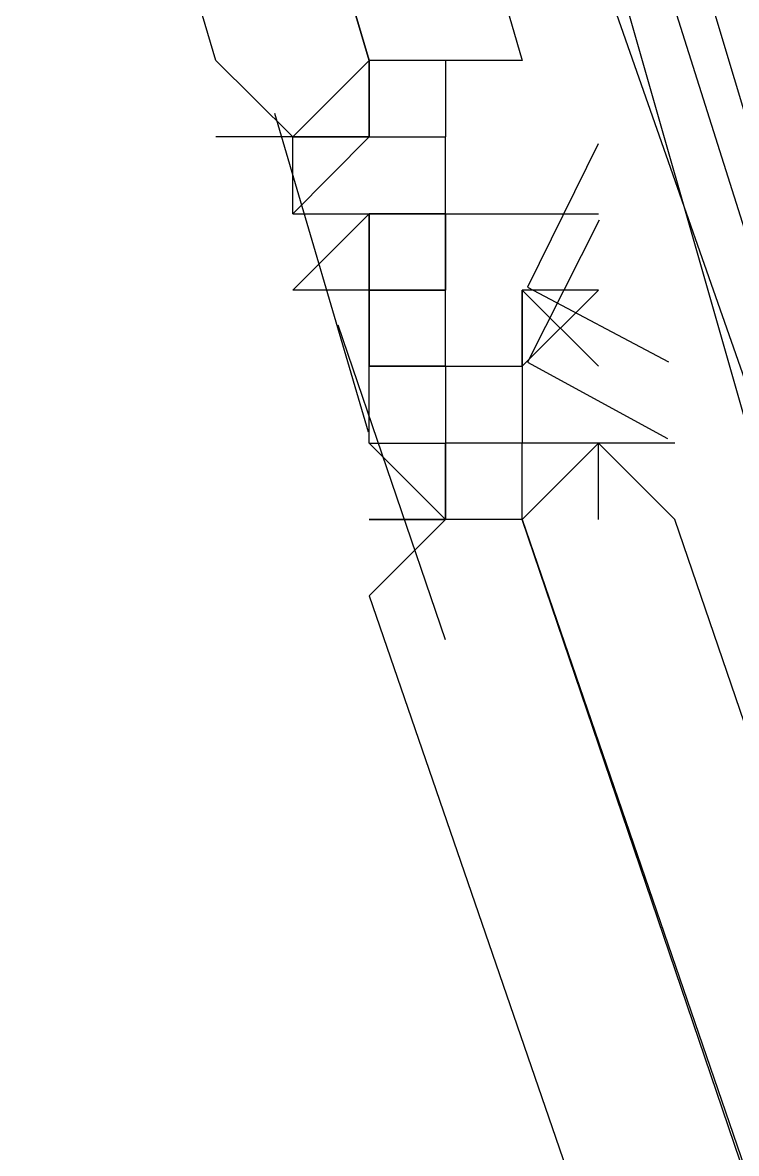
# Model space of a CAD drawing. Header units: feet. Extents: x -84 to 198, y -22 to 181.
# Drawn here: x 16.4196 to 16.544, y 43.0806 to 43.2777 of the extents above; entities that cross this region are included whole.
import ezdxf

# ---------------------------------------------------------------- set-up
doc = ezdxf.new("R2010")
doc.units = ezdxf.units.FT
doc.layers.add('A-LINEA', color=7, linetype='CONTINUOUS')

msp = doc.modelspace()

# ---------------------------------------------------------------- linework, layer by layer
at = {"layer": 'A-LINEA'}
for p, q in [((16.48, 43.2711), (16.48, 43.2711)), ((16.48, 43.2711), (16.48, 43.2578)), ((16.48, 43.2711), (16.48, 43.2711)), ((16.48, 43.2711), (16.48, 43.2711)), ((16.48, 43.2711), (16.48, 43.2711)), ((16.48, 43.2711), (16.48, 43.2711)), ((16.48, 43.2711), (16.48, 43.2711)), ((16.48, 43.2711), (16.48, 43.2711)), ((16.48, 43.2711), (16.48, 43.2711)), ((16.48, 43.2578), (16.48, 43.2711)), ((16.48, 43.2578), (16.48, 43.2711)), ((16.48, 43.2711), (16.48, 43.2711)), ((16.48, 43.2711), (16.48, 43.2711)), ((16.48, 43.2711), (16.48, 43.2578)), ((16.48, 43.2711), (16.48, 43.2711)), ((16.48, 43.2711), (16.48, 43.2711)), ((16.48, 43.2711), (16.48, 43.2711)), ((16.48, 43.2711), (16.48, 43.2711)), ((16.48, 43.2711), (16.48, 43.2711)), ((16.48, 43.2711), (16.48, 43.2711)), ((16.48, 43.2711), (16.48, 43.2711)), ((16.48, 43.2578), (16.48, 43.2711)), ((16.48, 43.2578), (16.48, 43.2711)), ((16.48, 43.2711), (16.48, 43.2711)), ((16.4933, 43.2711), (16.4933, 43.2711)), ((16.4933, 43.2711), (16.4933, 43.2711)), ((16.4933, 43.2711), (16.4933, 43.2711)), ((16.4933, 43.2711), (16.4933, 43.2711)), ((16.4933, 43.2711), (16.4933, 43.2711)), ((16.4933, 43.2711), (16.4933, 43.2578)), ((16.4933, 43.2711), (16.4933, 43.2711)), ((16.4933, 43.2711), (16.4933, 43.2711)), ((16.4933, 43.2711), (16.4933, 43.2711)), ((16.4933, 43.2711), (16.4933, 43.2711)), ((16.4933, 43.2711), (16.4933, 43.2711)), ((16.4933, 43.2711), (16.4933, 43.2711)), ((16.4933, 43.2711), (16.4933, 43.2711)), ((16.4933, 43.2711), (16.4933, 43.2711)), ((16.4933, 43.2711), (16.4933, 43.2711)), ((16.4933, 43.2711), (16.4933, 43.2711)), ((16.4933, 43.2711), (16.4933, 43.2711)), ((16.4933, 43.2711), (16.4933, 43.2711)), ((16.4933, 43.2711), (16.4933, 43.2711)), ((16.4933, 43.2711), (16.4933, 43.2711)), ((16.4933, 43.2711), (16.4933, 43.2578)), ((16.4933, 43.2711), (16.4933, 43.2711)), ((16.4933, 43.2711), (16.4933, 43.2711)), ((16.4933, 43.2711), (16.4933, 43.2711)), ((16.4933, 43.2711), (16.4933, 43.2711)), ((16.4933, 43.2711), (16.4933, 43.2711)), ((16.4933, 43.2711), (16.4933, 43.2711)), ((16.4933, 43.2711), (16.4933, 43.2711)), ((16.4933, 43.2711), (16.4933, 43.2711)), ((16.4933, 43.2711), (16.4933, 43.2711)), ((16.5067, 43.2711), (16.5067, 43.2711)), ((16.5067, 43.2711), (16.5067, 43.2711)), ((16.5067, 43.2711), (16.5067, 43.2711)), ((16.5067, 43.2711), (16.5067, 43.2711)), ((16.5067, 43.2711), (16.5067, 43.2711)), ((16.5067, 43.2711), (16.5067, 43.2711)), ((16.5067, 43.2711), (16.5067, 43.2711)), ((16.5067, 43.2711), (16.5067, 43.2711)), ((16.4799, 43.2063), (16.4636, 43.2619)), ((16.4799, 43.2063), (16.4636, 43.2619)), ((16.48, 43.2578), (16.4667, 43.2578)), ((16.4667, 43.2578), (16.4667, 43.2578)), ((16.4667, 43.2444), (16.4667, 43.2578)), ((16.4667, 43.2578), (16.4667, 43.2578)), ((16.4667, 43.2578), (16.4667, 43.2578)), ((16.4667, 43.2578), (16.4667, 43.2578)), ((16.4667, 43.2578), (16.4667, 43.2578)), ((16.4667, 43.2578), (16.4667, 43.2578)), ((16.4667, 43.2578), (16.4667, 43.2578)), ((16.4667, 43.2578), (16.4667, 43.2578)), ((16.4667, 43.2578), (16.48, 43.2578)), ((16.4667, 43.2578), (16.48, 43.2578)), ((16.4667, 43.2578), (16.48, 43.2578)), ((16.4667, 43.2578), (16.48, 43.2578)), ((16.4667, 43.2578), (16.4667, 43.2578)), ((16.4667, 43.2578), (16.4667, 43.2578)), ((16.4667, 43.2578), (16.4667, 43.2578)), ((16.4667, 43.2578), (16.4667, 43.2578)), ((16.4667, 43.2578), (16.4667, 43.2578)), ((16.4667, 43.2578), (16.4667, 43.2578)), ((16.4667, 43.2578), (16.4667, 43.2578)), ((16.4667, 43.2578), (16.4667, 43.2578)), ((16.4667, 43.2578), (16.4667, 43.2578)), ((16.4667, 43.2578), (16.4667, 43.2578)), ((16.48, 43.2578), (16.4667, 43.2578)), ((16.48, 43.2578), (16.4667, 43.2578)), ((16.4667, 43.2578), (16.4667, 43.2578)), ((16.4667, 43.2444), (16.4667, 43.2578)), ((16.4667, 43.2578), (16.4667, 43.2578)), ((16.4667, 43.2578), (16.4667, 43.2578)), ((16.4667, 43.2578), (16.4667, 43.2578)), ((16.4667, 43.2578), (16.4667, 43.2578)), ((16.4667, 43.2578), (16.4667, 43.2578)), ((16.4667, 43.2578), (16.4667, 43.2578)), ((16.4667, 43.2578), (16.4667, 43.2578)), ((16.4667, 43.2578), (16.48, 43.2578)), ((16.4667, 43.2578), (16.48, 43.2578)), ((16.4667, 43.2578), (16.48, 43.2578)), ((16.4667, 43.2578), (16.48, 43.2578)), ((16.4667, 43.2578), (16.4667, 43.2578)), ((16.4667, 43.2578), (16.4667, 43.2578)), ((16.4667, 43.2578), (16.4667, 43.2578)), ((16.4667, 43.2578), (16.4667, 43.2578)), ((16.4667, 43.2578), (16.4667, 43.2578)), ((16.4667, 43.2578), (16.4667, 43.2578)), ((16.4667, 43.2578), (16.4667, 43.2578)), ((16.4667, 43.2578), (16.4667, 43.2578)), ((16.4667, 43.2578), (16.4667, 43.2578)), ((16.4667, 43.2578), (16.4667, 43.2578)), ((16.48, 43.2578), (16.4667, 43.2578)), ((16.48, 43.2578), (16.48, 43.2578)), ((16.48, 43.2578), (16.48, 43.2578)), ((16.48, 43.2578), (16.48, 43.2578)), ((16.48, 43.2578), (16.48, 43.2578)), ((16.48, 43.2578), (16.48, 43.2578)), ((16.48, 43.2578), (16.48, 43.2578)), ((16.48, 43.2578), (16.48, 43.2578)), ((16.48, 43.2578), (16.48, 43.2578)), ((16.48, 43.2578), (16.48, 43.2578)), ((16.48, 43.2578), (16.48, 43.2578)), ((16.48, 43.2578), (16.48, 43.2578)), ((16.48, 43.2578), (16.48, 43.2578)), ((16.48, 43.2578), (16.48, 43.2578)), ((16.48, 43.2578), (16.48, 43.2578)), ((16.48, 43.2578), (16.48, 43.2578)), ((16.48, 43.2578), (16.48, 43.2578)), ((16.48, 43.2578), (16.48, 43.2578)), ((16.48, 43.2578), (16.48, 43.2578)), ((16.48, 43.2578), (16.48, 43.2578)), ((16.48, 43.2578), (16.48, 43.2578)), ((16.48, 43.2578), (16.48, 43.2578)), ((16.48, 43.2578), (16.48, 43.2578)), ((16.48, 43.2578), (16.48, 43.2578)), ((16.48, 43.2578), (16.48, 43.2578)), ((16.48, 43.2578), (16.48, 43.2578)), ((16.48, 43.2578), (16.4933, 43.2578)), ((16.48, 43.2578), (16.48, 43.2578)), ((16.48, 43.2578), (16.48, 43.2578)), ((16.48, 43.2578), (16.48, 43.2578)), ((16.48, 43.2578), (16.48, 43.2578)), ((16.48, 43.2578), (16.48, 43.2578)), ((16.48, 43.2578), (16.48, 43.2578)), ((16.48, 43.2578), (16.48, 43.2578)), ((16.48, 43.2578), (16.48, 43.2578)), ((16.48, 43.2578), (16.48, 43.2578)), ((16.48, 43.2578), (16.48, 43.2578)), ((16.48, 43.2578), (16.48, 43.2578)), ((16.48, 43.2578), (16.48, 43.2578)), ((16.48, 43.2578), (16.48, 43.2578)), ((16.48, 43.2578), (16.48, 43.2578)), ((16.48, 43.2578), (16.48, 43.2578)), ((16.48, 43.2578), (16.48, 43.2578)), ((16.48, 43.2578), (16.48, 43.2578)), ((16.48, 43.2578), (16.48, 43.2578)), ((16.48, 43.2578), (16.48, 43.2578)), ((16.48, 43.2578), (16.48, 43.2578)), ((16.48, 43.2578), (16.48, 43.2578)), ((16.48, 43.2578), (16.48, 43.2578)), ((16.48, 43.2578), (16.48, 43.2578)), ((16.48, 43.2578), (16.48, 43.2578)), ((16.48, 43.2578), (16.48, 43.2578)), ((16.48, 43.2578), (16.48, 43.2578)), ((16.48, 43.2578), (16.48, 43.2578)), ((16.48, 43.2578), (16.4933, 43.2578)), ((16.48, 43.2578), (16.48, 43.2578)), ((16.48, 43.2578), (16.48, 43.2578)), ((16.4933, 43.2578), (16.4933, 43.2578)), ((16.4933, 43.2578), (16.4933, 43.2578)), ((16.4933, 43.2578), (16.4933, 43.2578)), ((16.4933, 43.2578), (16.4933, 43.2578)), ((16.4933, 43.2578), (16.4933, 43.2578)), ((16.4933, 43.2578), (16.4933, 43.2578)), ((16.4933, 43.2578), (16.4933, 43.2578)), ((16.4933, 43.2578), (16.4933, 43.2578)), ((16.4933, 43.2578), (16.4933, 43.2578)), ((16.4933, 43.2578), (16.4933, 43.2578)), ((16.4933, 43.2578), (16.4933, 43.2578)), ((16.4933, 43.2578), (16.4933, 43.2578)), ((16.4933, 43.2578), (16.4933, 43.2578)), ((16.4933, 43.2578), (16.4933, 43.2578)), ((16.4933, 43.2578), (16.4933, 43.2578)), ((16.4933, 43.2578), (16.4933, 43.2578)), ((16.4933, 43.2578), (16.4933, 43.2578)), ((16.4933, 43.2578), (16.4933, 43.2578)), ((16.4933, 43.2578), (16.4933, 43.2578)), ((16.4933, 43.2444), (16.4933, 43.2578)), ((16.4933, 43.2444), (16.4933, 43.2578)), ((16.4933, 43.2578), (16.4933, 43.2578)), ((16.4933, 43.2578), (16.4933, 43.2578)), ((16.4933, 43.2578), (16.4933, 43.2578)), ((16.4933, 43.2578), (16.4933, 43.2578)), ((16.4933, 43.2578), (16.4933, 43.2578)), ((16.4933, 43.2578), (16.4933, 43.2578)), ((16.4933, 43.2578), (16.4933, 43.2578)), ((16.4933, 43.2578), (16.4933, 43.2578)), ((16.4933, 43.2578), (16.4933, 43.2578)), ((16.4933, 43.2578), (16.4933, 43.2578)), ((16.4933, 43.2578), (16.4933, 43.2578)), ((16.4933, 43.2578), (16.4933, 43.2578)), ((16.4933, 43.2578), (16.4933, 43.2578)), ((16.4933, 43.2578), (16.4933, 43.2578)), ((16.4933, 43.2578), (16.4933, 43.2578)), ((16.4933, 43.2578), (16.4933, 43.2578)), ((16.4933, 43.2578), (16.4933, 43.2578)), ((16.4933, 43.2578), (16.4933, 43.2578)), ((16.4933, 43.2578), (16.4933, 43.2578)), ((16.4933, 43.2578), (16.4933, 43.2578)), ((16.4933, 43.2444), (16.4933, 43.2578)), ((16.4933, 43.2444), (16.4933, 43.2578)), ((16.4933, 43.2578), (16.4933, 43.2578)), ((16.4667, 43.2444), (16.4667, 43.2444)), ((16.4667, 43.2444), (16.4667, 43.2444)), ((16.48, 43.2444), (16.4667, 43.2311)), ((16.4667, 43.2444), (16.4667, 43.2444)), ((16.4667, 43.2444), (16.4667, 43.2444)), ((16.4667, 43.2444), (16.4667, 43.2444)), ((16.4667, 43.2444), (16.4667, 43.2444)), ((16.4667, 43.2444), (16.4667, 43.2444)), ((16.4667, 43.2444), (16.48, 43.2444)), ((16.4667, 43.2444), (16.4667, 43.2444)), ((16.4667, 43.2444), (16.4667, 43.2444)), ((16.4667, 43.2444), (16.4667, 43.2444)), ((16.4667, 43.2444), (16.48, 43.2444)), ((16.4667, 43.2444), (16.4667, 43.2444)), ((16.4667, 43.2444), (16.4667, 43.2444)), ((16.48, 43.2444), (16.4667, 43.2311)), ((16.4667, 43.2444), (16.4667, 43.2444)), ((16.4667, 43.2444), (16.4667, 43.2444)), ((16.4667, 43.2444), (16.4667, 43.2444)), ((16.4667, 43.2444), (16.4667, 43.2444)), ((16.4667, 43.2444), (16.4667, 43.2444)), ((16.4667, 43.2444), (16.48, 43.2444)), ((16.4667, 43.2444), (16.4667, 43.2444)), ((16.4667, 43.2444), (16.4667, 43.2444)), ((16.4667, 43.2444), (16.4667, 43.2444)), ((16.4667, 43.2444), (16.48, 43.2444)), ((16.4933, 43.2444), (16.48, 43.2444)), ((16.48, 43.2311), (16.48, 43.2444)), ((16.48, 43.2444), (16.48, 43.2444)), ((16.48, 43.2311), (16.48, 43.2444)), ((16.4933, 43.2444), (16.48, 43.2444)), ((16.48, 43.2444), (16.48, 43.2444)), ((16.48, 43.2311), (16.48, 43.2444)), ((16.4933, 43.2444), (16.48, 43.2444)), ((16.48, 43.2444), (16.48, 43.2444)), ((16.48, 43.2444), (16.48, 43.2444)), ((16.48, 43.2444), (16.48, 43.2444)), ((16.4933, 43.2444), (16.48, 43.2444)), ((16.48, 43.2444), (16.48, 43.2444)), ((16.48, 43.2444), (16.48, 43.2444)), ((16.48, 43.2444), (16.48, 43.2444)), ((16.48, 43.2444), (16.48, 43.2444)), ((16.48, 43.2444), (16.48, 43.2444)), ((16.48, 43.2444), (16.48, 43.2311)), ((16.48, 43.2444), (16.48, 43.2311)), ((16.48, 43.2444), (16.48, 43.2311)), ((16.48, 43.2444), (16.48, 43.2311)), ((16.48, 43.2444), (16.48, 43.2311)), ((16.48, 43.2444), (16.48, 43.2311)), ((16.48, 43.2444), (16.48, 43.2444)), ((16.48, 43.2444), (16.48, 43.2444)), ((16.48, 43.2444), (16.48, 43.2311)), ((16.48, 43.2444), (16.48, 43.2444)), ((16.48, 43.2444), (16.48, 43.2444)), ((16.48, 43.2444), (16.48, 43.2444)), ((16.48, 43.2444), (16.48, 43.2444)), ((16.48, 43.2444), (16.48, 43.2444)), ((16.48, 43.2444), (16.48, 43.2444)), ((16.48, 43.2444), (16.48, 43.2444)), ((16.4933, 43.2444), (16.48, 43.2444)), ((16.48, 43.2444), (16.48, 43.2444)), ((16.48, 43.2444), (16.48, 43.2444)), ((16.48, 43.2444), (16.48, 43.2444)), ((16.48, 43.2444), (16.48, 43.2444)), ((16.48, 43.2444), (16.48, 43.2444)), ((16.4933, 43.2444), (16.48, 43.2444)), ((16.48, 43.2311), (16.48, 43.2444)), ((16.48, 43.2444), (16.48, 43.2444)), ((16.48, 43.2311), (16.48, 43.2444)), ((16.4933, 43.2444), (16.48, 43.2444)), ((16.48, 43.2444), (16.48, 43.2444)), ((16.48, 43.2311), (16.48, 43.2444)), ((16.4933, 43.2444), (16.48, 43.2444)), ((16.48, 43.2444), (16.48, 43.2444)), ((16.48, 43.2444), (16.48, 43.2444)), ((16.48, 43.2444), (16.48, 43.2444)), ((16.4933, 43.2444), (16.48, 43.2444)), ((16.48, 43.2444), (16.48, 43.2444)), ((16.48, 43.2444), (16.48, 43.2444)), ((16.48, 43.2444), (16.48, 43.2444)), ((16.48, 43.2444), (16.48, 43.2444)), ((16.48, 43.2444), (16.48, 43.2444)), ((16.48, 43.2444), (16.48, 43.2311)), ((16.48, 43.2444), (16.48, 43.2311)), ((16.48, 43.2444), (16.48, 43.2311)), ((16.48, 43.2444), (16.48, 43.2311)), ((16.48, 43.2444), (16.48, 43.2311)), ((16.48, 43.2444), (16.48, 43.2311)), ((16.48, 43.2444), (16.48, 43.2444)), ((16.48, 43.2444), (16.48, 43.2444)), ((16.48, 43.2444), (16.48, 43.2311)), ((16.48, 43.2444), (16.48, 43.2444)), ((16.48, 43.2444), (16.48, 43.2444)), ((16.48, 43.2444), (16.48, 43.2444)), ((16.48, 43.2444), (16.48, 43.2444)), ((16.48, 43.2444), (16.48, 43.2444)), ((16.48, 43.2444), (16.48, 43.2444)), ((16.48, 43.2444), (16.48, 43.2444)), ((16.4933, 43.2444), (16.48, 43.2444)), ((16.48, 43.2444), (16.48, 43.2444)), ((16.48, 43.2444), (16.48, 43.2444)), ((16.48, 43.2444), (16.48, 43.2444)), ((16.48, 43.2444), (16.48, 43.2444)), ((16.48, 43.2444), (16.48, 43.2444)), ((16.4933, 43.2444), (16.4933, 43.2444)), ((16.4933, 43.2444), (16.4933, 43.2444)), ((16.4933, 43.2444), (16.4933, 43.2444)), ((16.4933, 43.2444), (16.4933, 43.2311)), ((16.4933, 43.2311), (16.4933, 43.2444)), ((16.4933, 43.2444), (16.4933, 43.2444)), ((16.4933, 43.2444), (16.4933, 43.2444)), ((16.4933, 43.2444), (16.4933, 43.2444)), ((16.4933, 43.2444), (16.4933, 43.2444)), ((16.4933, 43.2444), (16.4933, 43.2444)), ((16.4933, 43.2444), (16.4933, 43.2444)), ((16.4933, 43.2444), (16.5067, 43.2444)), ((16.4933, 43.2444), (16.4933, 43.2444)), ((16.4933, 43.2444), (16.5067, 43.2444)), ((16.4933, 43.2444), (16.4933, 43.2444)), ((16.4933, 43.2444), (16.4933, 43.2444)), ((16.4933, 43.2444), (16.4933, 43.2444)), ((16.4933, 43.2444), (16.4933, 43.2311)), ((16.4933, 43.2444), (16.4933, 43.2444)), ((16.4933, 43.2444), (16.4933, 43.2444)), ((16.4933, 43.2444), (16.4933, 43.2444)), ((16.4933, 43.2444), (16.4933, 43.2444)), ((16.4933, 43.2444), (16.4933, 43.2444)), ((16.4933, 43.2444), (16.4933, 43.2444)), ((16.4933, 43.2444), (16.4933, 43.2444)), ((16.4933, 43.2444), (16.4933, 43.2444)), ((16.4933, 43.2444), (16.4933, 43.2444)), ((16.4933, 43.2444), (16.4933, 43.2444)), ((16.4933, 43.2444), (16.4933, 43.2444)), ((16.4933, 43.2444), (16.4933, 43.2444)), ((16.4933, 43.2444), (16.4933, 43.2444)), ((16.4933, 43.2444), (16.4933, 43.2444)), ((16.4933, 43.2444), (16.4933, 43.2444)), ((16.4933, 43.2444), (16.4933, 43.2444)), ((16.4933, 43.2444), (16.4933, 43.2311)), ((16.4933, 43.2311), (16.4933, 43.2444)), ((16.4933, 43.2444), (16.4933, 43.2444)), ((16.4933, 43.2444), (16.4933, 43.2444)), ((16.4933, 43.2444), (16.4933, 43.2444)), ((16.4933, 43.2444), (16.4933, 43.2444)), ((16.4933, 43.2444), (16.4933, 43.2444)), ((16.4933, 43.2444), (16.4933, 43.2444)), ((16.4933, 43.2444), (16.5067, 43.2444)), ((16.4933, 43.2444), (16.4933, 43.2444)), ((16.4933, 43.2444), (16.5067, 43.2444)), ((16.4933, 43.2444), (16.4933, 43.2444)), ((16.4933, 43.2444), (16.4933, 43.2444)), ((16.4933, 43.2444), (16.4933, 43.2444)), ((16.4933, 43.2444), (16.4933, 43.2311)), ((16.4933, 43.2444), (16.4933, 43.2444)), ((16.4933, 43.2444), (16.4933, 43.2444)), ((16.4933, 43.2444), (16.4933, 43.2444)), ((16.4933, 43.2444), (16.4933, 43.2444)), ((16.4933, 43.2444), (16.4933, 43.2444)), ((16.4933, 43.2444), (16.4933, 43.2444)), ((16.4933, 43.2444), (16.4933, 43.2444)), ((16.4933, 43.2444), (16.4933, 43.2444)), ((16.4933, 43.2444), (16.4933, 43.2444)), ((16.4933, 43.2444), (16.4933, 43.2444)), ((16.4933, 43.2444), (16.4933, 43.2444)), ((16.4933, 43.2444), (16.4933, 43.2444)), ((16.4933, 43.2444), (16.4933, 43.2444)), ((16.5067, 43.2444), (16.5067, 43.2444)), ((16.5067, 43.2444), (16.5067, 43.2444)), ((16.5067, 43.2444), (16.5067, 43.2444)), ((16.5067, 43.2444), (16.5067, 43.2444)), ((16.5067, 43.2444), (16.5067, 43.2444)), ((16.5067, 43.2444), (16.5067, 43.2444)), ((16.5067, 43.2444), (16.5067, 43.2444)), ((16.5067, 43.2444), (16.5067, 43.2444)), ((16.5067, 43.2444), (16.5067, 43.2444)), ((16.5067, 43.2444), (16.5067, 43.2444)), ((16.5067, 43.2444), (16.5067, 43.2444)), ((16.5067, 43.2444), (16.5067, 43.2444)), ((16.52, 43.2444), (16.52, 43.2444)), ((16.52, 43.2444), (16.52, 43.2444)), ((16.48, 43.2311), (16.4667, 43.2311)), ((16.4667, 43.2311), (16.4667, 43.2311)), ((16.4667, 43.2311), (16.4667, 43.2311)), ((16.4667, 43.2311), (16.4667, 43.2311)), ((16.4667, 43.2311), (16.4667, 43.2311)), ((16.48, 43.2311), (16.4667, 43.2311)), ((16.48, 43.2311), (16.4667, 43.2311)), ((16.48, 43.2311), (16.4667, 43.2311)), ((16.4667, 43.2311), (16.4667, 43.2311)), ((16.4667, 43.2311), (16.4667, 43.2311)), ((16.4667, 43.2311), (16.4667, 43.2311)), ((16.4667, 43.2311), (16.4667, 43.2311)), ((16.48, 43.2311), (16.4667, 43.2311)), ((16.48, 43.2311), (16.4667, 43.2311)), ((16.48, 43.2311), (16.48, 43.2311)), ((16.48, 43.2311), (16.48, 43.2311)), ((16.48, 43.2311), (16.48, 43.2311)), ((16.48, 43.2311), (16.48, 43.2311)), ((16.48, 43.2311), (16.48, 43.2311)), ((16.48, 43.2311), (16.48, 43.2311)), ((16.48, 43.2311), (16.48, 43.2311)), ((16.48, 43.2311), (16.48, 43.2311)), ((16.48, 43.2311), (16.48, 43.2311)), ((16.48, 43.2311), (16.4933, 43.2311)), ((16.48, 43.2178), (16.48, 43.2311)), ((16.48, 43.2311), (16.48, 43.2311)), ((16.48, 43.2311), (16.48, 43.2311)), ((16.48, 43.2311), (16.48, 43.2311)), ((16.48, 43.2311), (16.48, 43.2311)), ((16.48, 43.2311), (16.48, 43.2311)), ((16.48, 43.2311), (16.48, 43.2311)), ((16.48, 43.2311), (16.48, 43.2311)), ((16.48, 43.2311), (16.48, 43.2311)), ((16.4933, 43.2311), (16.48, 43.2311)), ((16.48, 43.2311), (16.48, 43.2311)), ((16.48, 43.2311), (16.48, 43.2311)), ((16.48, 43.2311), (16.48, 43.2311)), ((16.48, 43.2311), (16.48, 43.2311)), ((16.48, 43.2311), (16.48, 43.2311)), ((16.48, 43.2311), (16.48, 43.2311)), ((16.48, 43.2311), (16.48, 43.2311)), ((16.4933, 43.2311), (16.48, 43.2311)), ((16.48, 43.2311), (16.48, 43.2311)), ((16.48, 43.2311), (16.48, 43.2311)), ((16.48, 43.2311), (16.48, 43.2311)), ((16.48, 43.2311), (16.48, 43.2311)), ((16.48, 43.2311), (16.4933, 43.2311)), ((16.48, 43.2311), (16.48, 43.2178)), ((16.48, 43.2311), (16.48, 43.2311)), ((16.48, 43.2311), (16.48, 43.2311)), ((16.48, 43.2311), (16.48, 43.2311)), ((16.48, 43.2311), (16.48, 43.2311)), ((16.48, 43.2311), (16.48, 43.2311)), ((16.48, 43.2311), (16.48, 43.2311)), ((16.48, 43.2311), (16.48, 43.2311)), ((16.48, 43.2311), (16.48, 43.2311)), ((16.48, 43.2311), (16.48, 43.2311)), ((16.48, 43.2311), (16.48, 43.2311)), ((16.48, 43.2311), (16.48, 43.2311)), ((16.48, 43.2311), (16.48, 43.2311)), ((16.48, 43.2311), (16.48, 43.2311)), ((16.48, 43.2311), (16.4933, 43.2311)), ((16.48, 43.2311), (16.4933, 43.2311)), ((16.48, 43.2311), (16.48, 43.2311)), ((16.48, 43.2311), (16.48, 43.2311)), ((16.48, 43.2311), (16.48, 43.2311)), ((16.48, 43.2311), (16.48, 43.2311)), ((16.48, 43.2311), (16.48, 43.2311)), ((16.48, 43.2311), (16.48, 43.2311)), ((16.48, 43.2311), (16.48, 43.2311)), ((16.48, 43.2311), (16.48, 43.2311)), ((16.48, 43.2311), (16.48, 43.2311)), ((16.48, 43.2311), (16.48, 43.2311)), ((16.48, 43.2311), (16.4933, 43.2311)), ((16.48, 43.2178), (16.48, 43.2311)), ((16.48, 43.2311), (16.48, 43.2311)), ((16.48, 43.2311), (16.48, 43.2311)), ((16.48, 43.2311), (16.48, 43.2311)), ((16.48, 43.2311), (16.48, 43.2311)), ((16.48, 43.2311), (16.48, 43.2311)), ((16.48, 43.2311), (16.48, 43.2311)), ((16.48, 43.2311), (16.48, 43.2311)), ((16.48, 43.2311), (16.48, 43.2311)), ((16.4933, 43.2311), (16.48, 43.2311)), ((16.48, 43.2311), (16.48, 43.2311)), ((16.48, 43.2311), (16.48, 43.2311)), ((16.48, 43.2311), (16.48, 43.2311)), ((16.48, 43.2311), (16.48, 43.2311)), ((16.48, 43.2311), (16.48, 43.2311)), ((16.48, 43.2311), (16.48, 43.2311)), ((16.48, 43.2311), (16.48, 43.2311)), ((16.4933, 43.2311), (16.48, 43.2311)), ((16.48, 43.2311), (16.48, 43.2311)), ((16.48, 43.2311), (16.48, 43.2311)), ((16.48, 43.2311), (16.48, 43.2311)), ((16.48, 43.2311), (16.48, 43.2311)), ((16.48, 43.2311), (16.4933, 43.2311)), ((16.48, 43.2311), (16.48, 43.2178)), ((16.48, 43.2311), (16.48, 43.2311)), ((16.48, 43.2311), (16.48, 43.2311)), ((16.48, 43.2311), (16.48, 43.2311)), ((16.48, 43.2311), (16.48, 43.2311)), ((16.48, 43.2311), (16.48, 43.2311)), ((16.48, 43.2311), (16.48, 43.2311)), ((16.48, 43.2311), (16.48, 43.2311)), ((16.48, 43.2311), (16.48, 43.2311)), ((16.48, 43.2311), (16.48, 43.2311)), ((16.48, 43.2311), (16.48, 43.2311)), ((16.48, 43.2311), (16.48, 43.2311)), ((16.48, 43.2311), (16.48, 43.2311)), ((16.48, 43.2311), (16.48, 43.2311)), ((16.48, 43.2311), (16.4933, 43.2311)), ((16.48, 43.2311), (16.4933, 43.2311)), ((16.48, 43.2311), (16.48, 43.2311)), ((16.4933, 43.2311), (16.4933, 43.2311)), ((16.4933, 43.2311), (16.4933, 43.2311)), ((16.4933, 43.2178), (16.4933, 43.2311)), ((16.4933, 43.2311), (16.4933, 43.2311)), ((16.4933, 43.2311), (16.4933, 43.2311)), ((16.4933, 43.2311), (16.4933, 43.2311)), ((16.4933, 43.2311), (16.4933, 43.2311)), ((16.4933, 43.2311), (16.4933, 43.2311)), ((16.4933, 43.2311), (16.4933, 43.2311)), ((16.4933, 43.2311), (16.4933, 43.2311)), ((16.4933, 43.2311), (16.4933, 43.2311)), ((16.4933, 43.2311), (16.4933, 43.2311)), ((16.4933, 43.2311), (16.4933, 43.2311)), ((16.4933, 43.2311), (16.4933, 43.2311)), ((16.4933, 43.2178), (16.4933, 43.2311)), ((16.4933, 43.2178), (16.4933, 43.2311)), ((16.4933, 43.2311), (16.4933, 43.2311)), ((16.4933, 43.2311), (16.4933, 43.2311)), ((16.4933, 43.2311), (16.4933, 43.2311)), ((16.4933, 43.2311), (16.4933, 43.2311)), ((16.4933, 43.2311), (16.4933, 43.2311)), ((16.4933, 43.2311), (16.4933, 43.2311)), ((16.4933, 43.2311), (16.4933, 43.2311)), ((16.4933, 43.2311), (16.4933, 43.2311)), ((16.4933, 43.2311), (16.4933, 43.2311)), ((16.4933, 43.2311), (16.4933, 43.2311)), ((16.4933, 43.2311), (16.4933, 43.2311)), ((16.4933, 43.2311), (16.4933, 43.2311)), ((16.4933, 43.2311), (16.4933, 43.2311)), ((16.4933, 43.2311), (16.4933, 43.2311)), ((16.4933, 43.2311), (16.4933, 43.2311)), ((16.4933, 43.2311), (16.4933, 43.2311)), ((16.4933, 43.2311), (16.4933, 43.2311)), ((16.4933, 43.2311), (16.4933, 43.2311)), ((16.4933, 43.2311), (16.4933, 43.2311)), ((16.4933, 43.2311), (16.4933, 43.2311)), ((16.4933, 43.2311), (16.4933, 43.2311)), ((16.4933, 43.2311), (16.4933, 43.2311)), ((16.4933, 43.2311), (16.4933, 43.2311)), ((16.4933, 43.2311), (16.4933, 43.2311)), ((16.4933, 43.2311), (16.4933, 43.2311)), ((16.4933, 43.2311), (16.4933, 43.2311)), ((16.4933, 43.2311), (16.4933, 43.2311)), ((16.4933, 43.2311), (16.4933, 43.2311)), ((16.4933, 43.2311), (16.4933, 43.2311)), ((16.4933, 43.2311), (16.4933, 43.2311)), ((16.4933, 43.2311), (16.4933, 43.2311)), ((16.4933, 43.2311), (16.4933, 43.2311)), ((16.4933, 43.2311), (16.4933, 43.2311)), ((16.4933, 43.2311), (16.4933, 43.2311)), ((16.4933, 43.2311), (16.4933, 43.2311)), ((16.4933, 43.2311), (16.4933, 43.2311)), ((16.4933, 43.2311), (16.4933, 43.2311)), ((16.4933, 43.2311), (16.4933, 43.2311)), ((16.4933, 43.2311), (16.4933, 43.2311)), ((16.4933, 43.2311), (16.4933, 43.2311)), ((16.4933, 43.2311), (16.4933, 43.2311)), ((16.4933, 43.2311), (16.4933, 43.2311)), ((16.4933, 43.2311), (16.4933, 43.2311)), ((16.4933, 43.2178), (16.4933, 43.2311)), ((16.4933, 43.2311), (16.4933, 43.2311)), ((16.4933, 43.2311), (16.4933, 43.2311)), ((16.4933, 43.2311), (16.4933, 43.2311)), ((16.4933, 43.2311), (16.4933, 43.2311)), ((16.4933, 43.2311), (16.4933, 43.2311)), ((16.4933, 43.2311), (16.4933, 43.2311)), ((16.4933, 43.2311), (16.4933, 43.2311)), ((16.4933, 43.2311), (16.4933, 43.2311)), ((16.4933, 43.2311), (16.4933, 43.2311)), ((16.4933, 43.2311), (16.4933, 43.2311)), ((16.4933, 43.2311), (16.4933, 43.2311)), ((16.4933, 43.2178), (16.4933, 43.2311)), ((16.4933, 43.2178), (16.4933, 43.2311)), ((16.4933, 43.2311), (16.4933, 43.2311)), ((16.4933, 43.2311), (16.4933, 43.2311)), ((16.4933, 43.2311), (16.4933, 43.2311)), ((16.4933, 43.2311), (16.4933, 43.2311)), ((16.4933, 43.2311), (16.4933, 43.2311)), ((16.4933, 43.2311), (16.4933, 43.2311)), ((16.4933, 43.2311), (16.4933, 43.2311)), ((16.4933, 43.2311), (16.4933, 43.2311)), ((16.4933, 43.2311), (16.4933, 43.2311)), ((16.4933, 43.2311), (16.4933, 43.2311)), ((16.4933, 43.2311), (16.4933, 43.2311)), ((16.4933, 43.2311), (16.4933, 43.2311)), ((16.4933, 43.2311), (16.4933, 43.2311)), ((16.4933, 43.2311), (16.4933, 43.2311)), ((16.4933, 43.2311), (16.4933, 43.2311)), ((16.4933, 43.2311), (16.4933, 43.2311)), ((16.4933, 43.2311), (16.4933, 43.2311)), ((16.4933, 43.2311), (16.4933, 43.2311)), ((16.4933, 43.2311), (16.4933, 43.2311)), ((16.4933, 43.2311), (16.4933, 43.2311)), ((16.4933, 43.2311), (16.4933, 43.2311)), ((16.4933, 43.2311), (16.4933, 43.2311)), ((16.4933, 43.2311), (16.4933, 43.2311)), ((16.4933, 43.2311), (16.4933, 43.2311)), ((16.4933, 43.2311), (16.4933, 43.2311)), ((16.4933, 43.2311), (16.4933, 43.2311)), ((16.4933, 43.2311), (16.4933, 43.2311)), ((16.4933, 43.2311), (16.4933, 43.2311)), ((16.4933, 43.2311), (16.4933, 43.2311)), ((16.4933, 43.2311), (16.4933, 43.2311)), ((16.4933, 43.2311), (16.4933, 43.2311)), ((16.4933, 43.2311), (16.4933, 43.2311)), ((16.4933, 43.2311), (16.4933, 43.2311)), ((16.4933, 43.2311), (16.4933, 43.2311)), ((16.4933, 43.2311), (16.4933, 43.2311)), ((16.4933, 43.2311), (16.4933, 43.2311)), ((16.4933, 43.2311), (16.4933, 43.2311)), ((16.4933, 43.2311), (16.4933, 43.2311)), ((16.4933, 43.2311), (16.4933, 43.2311)), ((16.4933, 43.2311), (16.4933, 43.2311)), ((16.4933, 43.2311), (16.4933, 43.2311)), ((16.5067, 43.2311), (16.5067, 43.2311)), ((16.5067, 43.2311), (16.5067, 43.2178)), ((16.5067, 43.2311), (16.5067, 43.2311)), ((16.5067, 43.2311), (16.52, 43.2178)), ((16.5067, 43.2311), (16.5067, 43.2178)), ((16.5067, 43.2311), (16.5067, 43.2311)), ((16.5067, 43.2311), (16.5067, 43.2311)), ((16.52, 43.2311), (16.5067, 43.2311)), ((16.5067, 43.2178), (16.5067, 43.2311)), ((16.5067, 43.2311), (16.5067, 43.2311)), ((16.5067, 43.2311), (16.5067, 43.2178)), ((16.5067, 43.2311), (16.5067, 43.2311)), ((16.5067, 43.2311), (16.52, 43.2178)), ((16.5067, 43.2311), (16.5067, 43.2178)), ((16.5067, 43.2311), (16.5067, 43.2311)), ((16.5067, 43.2311), (16.5067, 43.2311)), ((16.52, 43.2311), (16.5067, 43.2311)), ((16.5067, 43.2178), (16.5067, 43.2311)), ((16.52, 43.2311), (16.52, 43.2311)), ((16.52, 43.2311), (16.52, 43.2311)), ((16.52, 43.2311), (16.52, 43.2311)), ((16.52, 43.2311), (16.52, 43.2311)), ((16.52, 43.2311), (16.52, 43.2311)), ((16.52, 43.2311), (16.52, 43.2311)), ((16.4933, 43.1701), (16.4746, 43.225)), ((16.4933, 43.1701), (16.4746, 43.225)), ((16.48, 43.2044), (16.48, 43.2178)), ((16.48, 43.2178), (16.48, 43.2178)), ((16.48, 43.2178), (16.48, 43.2178)), ((16.4933, 43.2178), (16.48, 43.2178)), ((16.48, 43.2178), (16.48, 43.2178)), ((16.48, 43.2178), (16.48, 43.2178)), ((16.48, 43.2178), (16.48, 43.2178)), ((16.48, 43.2178), (16.48, 43.2178)), ((16.48, 43.2178), (16.4933, 43.2178)), ((16.48, 43.2178), (16.48, 43.2178)), ((16.48, 43.2178), (16.48, 43.2178)), ((16.48, 43.2178), (16.48, 43.2178)), ((16.4933, 43.2178), (16.48, 43.2178)), ((16.48, 43.2178), (16.48, 43.2178)), ((16.48, 43.2178), (16.48, 43.2178)), ((16.48, 43.2178), (16.48, 43.2178)), ((16.48, 43.2178), (16.48, 43.2178)), ((16.48, 43.2178), (16.48, 43.2178)), ((16.48, 43.2178), (16.48, 43.2178)), ((16.48, 43.2178), (16.48, 43.2178)), ((16.48, 43.2178), (16.48, 43.2178)), ((16.48, 43.2178), (16.48, 43.2178)), ((16.48, 43.2178), (16.48, 43.2178)), ((16.48, 43.2178), (16.48, 43.2178)), ((16.48, 43.2178), (16.48, 43.2178)), ((16.48, 43.2178), (16.48, 43.2178)), ((16.48, 43.2178), (16.48, 43.2178)), ((16.48, 43.2178), (16.48, 43.2178)), ((16.48, 43.2178), (16.48, 43.2178)), ((16.48, 43.2178), (16.48, 43.2178)), ((16.48, 43.2178), (16.48, 43.2178)), ((16.48, 43.2178), (16.48, 43.2178)), ((16.48, 43.2178), (16.48, 43.2178)), ((16.48, 43.2178), (16.48, 43.2178)), ((16.48, 43.2178), (16.48, 43.2178)), ((16.48, 43.2178), (16.48, 43.2178)), ((16.48, 43.2178), (16.48, 43.2178)), ((16.48, 43.2178), (16.48, 43.2178)), ((16.48, 43.2178), (16.48, 43.2178)), ((16.48, 43.2178), (16.48, 43.2178)), ((16.48, 43.2178), (16.48, 43.2178)), ((16.48, 43.2044), (16.48, 43.2178)), ((16.48, 43.2044), (16.48, 43.2178)), ((16.48, 43.2178), (16.48, 43.2178)), ((16.48, 43.2178), (16.48, 43.2178)), ((16.4933, 43.2178), (16.48, 43.2178)), ((16.48, 43.2178), (16.48, 43.2178)), ((16.48, 43.2178), (16.48, 43.2178)), ((16.48, 43.2178), (16.48, 43.2178)), ((16.48, 43.2178), (16.48, 43.2178)), ((16.48, 43.2178), (16.4933, 43.2178)), ((16.48, 43.2178), (16.48, 43.2178)), ((16.48, 43.2178), (16.48, 43.2178)), ((16.48, 43.2178), (16.48, 43.2178)), ((16.4933, 43.2178), (16.48, 43.2178)), ((16.48, 43.2178), (16.48, 43.2178)), ((16.48, 43.2178), (16.48, 43.2178)), ((16.48, 43.2178), (16.48, 43.2178)), ((16.48, 43.2178), (16.48, 43.2178)), ((16.48, 43.2178), (16.48, 43.2178)), ((16.48, 43.2178), (16.48, 43.2178)), ((16.48, 43.2178), (16.48, 43.2178)), ((16.48, 43.2178), (16.48, 43.2178)), ((16.48, 43.2178), (16.48, 43.2178)), ((16.48, 43.2178), (16.48, 43.2178)), ((16.48, 43.2178), (16.48, 43.2178)), ((16.48, 43.2178), (16.48, 43.2178)), ((16.48, 43.2178), (16.48, 43.2178)), ((16.48, 43.2178), (16.48, 43.2178)), ((16.48, 43.2178), (16.48, 43.2178)), ((16.48, 43.2178), (16.48, 43.2178)), ((16.48, 43.2178), (16.48, 43.2178)), ((16.48, 43.2178), (16.48, 43.2178)), ((16.48, 43.2178), (16.48, 43.2178)), ((16.48, 43.2178), (16.48, 43.2178)), ((16.48, 43.2178), (16.48, 43.2178)), ((16.48, 43.2178), (16.48, 43.2178)), ((16.48, 43.2178), (16.48, 43.2178)), ((16.48, 43.2178), (16.48, 43.2178)), ((16.48, 43.2178), (16.48, 43.2178)), ((16.48, 43.2178), (16.48, 43.2178)), ((16.48, 43.2178), (16.48, 43.2178)), ((16.48, 43.2178), (16.48, 43.2178)), ((16.48, 43.2044), (16.48, 43.2178)), ((16.4933, 43.2178), (16.4933, 43.2178)), ((16.4933, 43.2178), (16.4933, 43.2178)), ((16.4933, 43.2178), (16.4933, 43.2178)), ((16.4933, 43.2178), (16.4933, 43.2178)), ((16.4933, 43.2178), (16.4933, 43.2178)), ((16.4933, 43.2178), (16.4933, 43.2178)), ((16.4933, 43.2178), (16.4933, 43.2178)), ((16.4933, 43.2178), (16.4933, 43.2178)), ((16.4933, 43.2178), (16.4933, 43.2178)), ((16.4933, 43.2178), (16.4933, 43.2178)), ((16.4933, 43.2178), (16.4933, 43.2178)), ((16.4933, 43.2178), (16.4933, 43.2178)), ((16.4933, 43.2178), (16.4933, 43.2178)), ((16.4933, 43.2178), (16.4933, 43.2178)), ((16.4933, 43.2178), (16.4933, 43.2178)), ((16.4933, 43.2178), (16.5067, 43.2178)), ((16.4933, 43.2178), (16.4933, 43.2178)), ((16.4933, 43.2178), (16.5067, 43.2178)), ((16.4933, 43.2178), (16.4933, 43.2178)), ((16.4933, 43.2178), (16.4933, 43.2178)), ((16.4933, 43.2178), (16.4933, 43.2178)), ((16.4933, 43.2178), (16.4933, 43.2178)), ((16.4933, 43.2178), (16.4933, 43.2178)), ((16.4933, 43.2178), (16.4933, 43.2178)), ((16.4933, 43.2178), (16.4933, 43.2178)), ((16.4933, 43.2178), (16.4933, 43.2178)), ((16.4933, 43.2178), (16.4933, 43.2044)), ((16.4933, 43.2178), (16.4933, 43.2044)), ((16.4933, 43.2178), (16.4933, 43.2178)), ((16.4933, 43.2178), (16.4933, 43.2044)), ((16.4933, 43.2178), (16.4933, 43.2044)), ((16.4933, 43.2178), (16.4933, 43.2044)), ((16.4933, 43.2178), (16.4933, 43.2178)), ((16.4933, 43.2178), (16.4933, 43.2178)), ((16.4933, 43.2178), (16.5067, 43.2178)), ((16.4933, 43.2178), (16.4933, 43.2178)), ((16.4933, 43.2178), (16.4933, 43.2178)), ((16.4933, 43.2178), (16.4933, 43.2178)), ((16.4933, 43.2178), (16.4933, 43.2178)), ((16.4933, 43.2178), (16.4933, 43.2178)), ((16.4933, 43.2178), (16.4933, 43.2178)), ((16.4933, 43.2178), (16.4933, 43.2178)), ((16.4933, 43.2178), (16.4933, 43.2178)), ((16.4933, 43.2178), (16.5067, 43.2178)), ((16.4933, 43.2178), (16.4933, 43.2178)), ((16.4933, 43.2178), (16.4933, 43.2178)), ((16.4933, 43.2178), (16.4933, 43.2178)), ((16.4933, 43.2178), (16.4933, 43.2178)), ((16.4933, 43.2178), (16.4933, 43.2178)), ((16.4933, 43.2178), (16.4933, 43.2178)), ((16.4933, 43.2178), (16.4933, 43.2178)), ((16.4933, 43.2178), (16.4933, 43.2178)), ((16.4933, 43.2178), (16.4933, 43.2178)), ((16.4933, 43.2178), (16.4933, 43.2178)), ((16.4933, 43.2178), (16.4933, 43.2178)), ((16.4933, 43.2178), (16.4933, 43.2178)), ((16.4933, 43.2178), (16.4933, 43.2178)), ((16.4933, 43.2178), (16.4933, 43.2178)), ((16.4933, 43.2178), (16.4933, 43.2178)), ((16.4933, 43.2178), (16.4933, 43.2178)), ((16.4933, 43.2178), (16.5067, 43.2178)), ((16.4933, 43.2178), (16.4933, 43.2178)), ((16.4933, 43.2178), (16.5067, 43.2178)), ((16.4933, 43.2178), (16.4933, 43.2178)), ((16.4933, 43.2178), (16.4933, 43.2178)), ((16.4933, 43.2178), (16.4933, 43.2178)), ((16.4933, 43.2178), (16.4933, 43.2178)), ((16.4933, 43.2178), (16.4933, 43.2178)), ((16.4933, 43.2178), (16.4933, 43.2178)), ((16.4933, 43.2178), (16.4933, 43.2178)), ((16.4933, 43.2178), (16.4933, 43.2178)), ((16.4933, 43.2178), (16.4933, 43.2044)), ((16.4933, 43.2178), (16.4933, 43.2044)), ((16.4933, 43.2178), (16.4933, 43.2178)), ((16.4933, 43.2178), (16.4933, 43.2044)), ((16.4933, 43.2178), (16.4933, 43.2044)), ((16.4933, 43.2178), (16.4933, 43.2044)), ((16.4933, 43.2178), (16.4933, 43.2178)), ((16.4933, 43.2178), (16.4933, 43.2178)), ((16.4933, 43.2178), (16.5067, 43.2178)), ((16.4933, 43.2178), (16.4933, 43.2178)), ((16.4933, 43.2178), (16.4933, 43.2178)), ((16.4933, 43.2178), (16.4933, 43.2178)), ((16.4933, 43.2178), (16.4933, 43.2178)), ((16.4933, 43.2178), (16.4933, 43.2178)), ((16.4933, 43.2178), (16.4933, 43.2178)), ((16.4933, 43.2178), (16.4933, 43.2178)), ((16.4933, 43.2178), (16.4933, 43.2178)), ((16.4933, 43.2178), (16.5067, 43.2178)), ((16.4933, 43.2178), (16.4933, 43.2178)), ((16.5067, 43.2178), (16.5067, 43.2178)), ((16.5067, 43.2178), (16.5067, 43.2178)), ((16.5067, 43.2178), (16.5067, 43.2178)), ((16.5067, 43.2178), (16.5067, 43.2044)), ((16.5067, 43.2178), (16.5067, 43.2044)), ((16.5067, 43.2178), (16.5067, 43.2178)), ((16.5067, 43.2178), (16.5067, 43.2178)), ((16.5067, 43.2178), (16.5067, 43.2178)), ((16.5067, 43.2178), (16.5067, 43.2178)), ((16.5067, 43.2178), (16.5067, 43.2178)), ((16.5067, 43.2178), (16.5067, 43.2178)), ((16.5067, 43.2178), (16.5067, 43.2178)), ((16.5067, 43.2178), (16.5067, 43.2044)), ((16.5067, 43.2178), (16.5067, 43.2044)), ((16.5067, 43.2178), (16.5067, 43.2178)), ((16.5067, 43.2178), (16.5067, 43.2178)), ((16.5067, 43.2178), (16.5067, 43.2178)), ((16.5067, 43.2178), (16.5067, 43.2178)), ((16.48, 43.2044), (16.48, 43.2044)), ((16.48, 43.2044), (16.48, 43.2044)), ((16.48, 43.2044), (16.4933, 43.2044)), ((16.48, 43.2044), (16.48, 43.2044)), ((16.48, 43.2044), (16.48, 43.2044)), ((16.48, 43.2044), (16.48, 43.2044)), ((16.48, 43.2044), (16.48, 43.2044)), ((16.48, 43.2044), (16.48, 43.2044)), ((16.48, 43.2044), (16.48, 43.2044)), ((16.48, 43.2044), (16.4933, 43.2044)), ((16.48, 43.2044), (16.4933, 43.2044)), ((16.48, 43.2044), (16.4933, 43.2044)), ((16.48, 43.2044), (16.48, 43.2044)), ((16.48, 43.2044), (16.48, 43.2044)), ((16.48, 43.2044), (16.4933, 43.2044)), ((16.48, 43.2044), (16.48, 43.2044)), ((16.48, 43.2044), (16.48, 43.2044)), ((16.48, 43.2044), (16.48, 43.2044)), ((16.48, 43.2044), (16.48, 43.2044)), ((16.48, 43.2044), (16.48, 43.2044)), ((16.48, 43.2044), (16.48, 43.2044)), ((16.48, 43.2044), (16.4933, 43.2044)), ((16.48, 43.2044), (16.4933, 43.2044)), ((16.48, 43.2044), (16.4933, 43.2044)), ((16.4933, 43.2044), (16.4933, 43.2044)), ((16.4933, 43.2044), (16.4933, 43.2044)), ((16.4933, 43.2044), (16.4933, 43.2044)), ((16.5067, 43.2044), (16.4933, 43.2044)), ((16.4933, 43.2044), (16.4933, 43.2044)), ((16.4933, 43.2044), (16.4933, 43.2044)), ((16.4933, 43.2044), (16.4933, 43.2044)), ((16.4933, 43.2044), (16.4933, 43.2044)), ((16.4933, 43.2044), (16.4933, 43.2044)), ((16.4933, 43.2044), (16.4933, 43.2044)), ((16.4933, 43.2044), (16.4933, 43.2044)), ((16.5067, 43.2044), (16.4933, 43.2044)), ((16.4933, 43.2044), (16.4933, 43.2044)), ((16.4933, 43.2044), (16.4933, 43.2044)), ((16.4933, 43.2044), (16.4933, 43.1911)), ((16.5067, 43.2044), (16.4933, 43.2044)), ((16.4933, 43.2044), (16.4933, 43.2044)), ((16.4933, 43.2044), (16.4933, 43.2044)), ((16.4933, 43.2044), (16.4933, 43.1911)), ((16.4933, 43.2044), (16.4933, 43.2044)), ((16.4933, 43.2044), (16.4933, 43.2044)), ((16.4933, 43.1911), (16.4933, 43.2044)), ((16.4933, 43.2044), (16.4933, 43.2044)), ((16.4933, 43.2044), (16.4933, 43.2044)), ((16.4933, 43.2044), (16.4933, 43.2044)), ((16.4933, 43.2044), (16.4933, 43.2044)), ((16.4933, 43.2044), (16.4933, 43.2044)), ((16.4933, 43.2044), (16.4933, 43.2044)), ((16.4933, 43.2044), (16.4933, 43.2044)), ((16.4933, 43.2044), (16.4933, 43.2044)), ((16.4933, 43.2044), (16.4933, 43.2044)), ((16.5067, 43.2044), (16.4933, 43.2044)), ((16.4933, 43.2044), (16.4933, 43.2044)), ((16.4933, 43.2044), (16.4933, 43.2044)), ((16.4933, 43.2044), (16.4933, 43.2044)), ((16.4933, 43.2044), (16.4933, 43.2044)), ((16.4933, 43.2044), (16.4933, 43.2044)), ((16.4933, 43.2044), (16.4933, 43.2044)), ((16.4933, 43.2044), (16.4933, 43.2044)), ((16.5067, 43.2044), (16.4933, 43.2044)), ((16.4933, 43.2044), (16.4933, 43.2044)), ((16.4933, 43.2044), (16.4933, 43.2044)), ((16.4933, 43.2044), (16.4933, 43.1911)), ((16.5067, 43.2044), (16.4933, 43.2044)), ((16.4933, 43.2044), (16.4933, 43.2044)), ((16.4933, 43.2044), (16.4933, 43.2044)), ((16.4933, 43.2044), (16.4933, 43.1911)), ((16.4933, 43.2044), (16.4933, 43.2044)), ((16.4933, 43.2044), (16.4933, 43.2044)), ((16.4933, 43.1911), (16.4933, 43.2044)), ((16.4933, 43.2044), (16.4933, 43.2044)), ((16.4933, 43.2044), (16.4933, 43.2044)), ((16.4933, 43.2044), (16.4933, 43.2044)), ((16.4933, 43.2044), (16.4933, 43.2044)), ((16.4933, 43.2044), (16.4933, 43.2044)), ((16.4933, 43.2044), (16.4933, 43.2044)), ((16.5067, 43.2044), (16.5067, 43.2044)), ((16.5067, 43.2044), (16.5067, 43.2044)), ((16.5067, 43.2044), (16.5067, 43.2044)), ((16.5067, 43.2044), (16.5067, 43.2044)), ((16.52, 43.2044), (16.5067, 43.2044)), ((16.5067, 43.2044), (16.5067, 43.2044)), ((16.5067, 43.1911), (16.5067, 43.2044)), ((16.5067, 43.1911), (16.5067, 43.2044)), ((16.5067, 43.2044), (16.5067, 43.2044)), ((16.5067, 43.2044), (16.5067, 43.2044)), ((16.5067, 43.2044), (16.5067, 43.2044)), ((16.5067, 43.2044), (16.5067, 43.2044)), ((16.5067, 43.2044), (16.5067, 43.2044)), ((16.5067, 43.2044), (16.5067, 43.2044)), ((16.5067, 43.2044), (16.5067, 43.2044)), ((16.5067, 43.2044), (16.5067, 43.2044)), ((16.5067, 43.2044), (16.5067, 43.2044)), ((16.5067, 43.2044), (16.5067, 43.2044)), ((16.5067, 43.2044), (16.5067, 43.2044)), ((16.5067, 43.2044), (16.5067, 43.2044)), ((16.5067, 43.2044), (16.5067, 43.2044)), ((16.5067, 43.2044), (16.5067, 43.2044)), ((16.5067, 43.2044), (16.5067, 43.2044)), ((16.5067, 43.2044), (16.5067, 43.2044)), ((16.5067, 43.2044), (16.5067, 43.2044)), ((16.5067, 43.2044), (16.5067, 43.2044)), ((16.5067, 43.2044), (16.5067, 43.2044)), ((16.5067, 43.2044), (16.5067, 43.2044)), ((16.5067, 43.2044), (16.5067, 43.2044)), ((16.5067, 43.2044), (16.5067, 43.2044)), ((16.5067, 43.2044), (16.5067, 43.2044)), ((16.5067, 43.2044), (16.5067, 43.2044)), ((16.52, 43.2044), (16.5067, 43.2044)), ((16.5067, 43.2044), (16.5067, 43.2044)), ((16.5067, 43.1911), (16.5067, 43.2044)), ((16.5067, 43.1911), (16.5067, 43.2044)), ((16.5067, 43.2044), (16.5067, 43.2044)), ((16.5067, 43.2044), (16.5067, 43.2044)), ((16.5067, 43.2044), (16.5067, 43.2044)), ((16.5067, 43.2044), (16.5067, 43.2044)), ((16.5067, 43.2044), (16.5067, 43.2044)), ((16.5067, 43.2044), (16.5067, 43.2044)), ((16.5067, 43.2044), (16.5067, 43.2044)), ((16.5067, 43.2044), (16.5067, 43.2044)), ((16.5067, 43.2044), (16.5067, 43.2044)), ((16.5067, 43.2044), (16.5067, 43.2044)), ((16.5067, 43.2044), (16.5067, 43.2044)), ((16.5067, 43.2044), (16.5067, 43.2044)), ((16.5067, 43.2044), (16.5067, 43.2044)), ((16.5067, 43.2044), (16.5067, 43.2044)), ((16.5067, 43.2044), (16.5067, 43.2044)), ((16.5067, 43.2044), (16.5067, 43.2044)), ((16.5067, 43.2044), (16.5067, 43.2044)), ((16.5067, 43.2044), (16.5067, 43.2044)), ((16.5067, 43.2044), (16.5067, 43.2044)), ((16.5067, 43.2044), (16.5067, 43.2044)), ((16.52, 43.2044), (16.52, 43.2044)), ((16.52, 43.2044), (16.52, 43.2044)), ((16.52, 43.2044), (16.52, 43.2044)), ((16.52, 43.2044), (16.52, 43.2044)), ((16.52, 43.2044), (16.52, 43.2044)), ((16.52, 43.2044), (16.52, 43.2044)), ((16.52, 43.2044), (16.52, 43.2044)), ((16.52, 43.1911), (16.52, 43.2044)), ((16.52, 43.2044), (16.52, 43.2044)), ((16.52, 43.1911), (16.52, 43.2044)), ((16.52, 43.1911), (16.52, 43.2044)), ((16.52, 43.1911), (16.52, 43.2044)), ((16.52, 43.2044), (16.52, 43.2044)), ((16.52, 43.2044), (16.52, 43.2044)), ((16.52, 43.2044), (16.52, 43.2044)), ((16.52, 43.2044), (16.52, 43.2044)), ((16.52, 43.2044), (16.52, 43.2044)), ((16.52, 43.2044), (16.52, 43.2044)), ((16.52, 43.2044), (16.52, 43.2044)), ((16.52, 43.2044), (16.52, 43.2044)), ((16.52, 43.2044), (16.52, 43.2044)), ((16.52, 43.1911), (16.52, 43.2044)), ((16.52, 43.2044), (16.52, 43.2044)), ((16.52, 43.1911), (16.52, 43.2044)), ((16.52, 43.1911), (16.52, 43.2044)), ((16.52, 43.1911), (16.52, 43.2044)), ((16.52, 43.2044), (16.52, 43.2044)), ((16.52, 43.2044), (16.52, 43.2044)), ((16.5333, 43.2044), (16.5333, 43.2044)), ((16.5333, 43.2044), (16.5333, 43.2044)), ((16.4933, 43.1911), (16.48, 43.1911)), ((16.48, 43.1911), (16.48, 43.1911)), ((16.48, 43.1911), (16.4933, 43.1911)), ((16.48, 43.1911), (16.48, 43.1911)), ((16.48, 43.1911), (16.48, 43.1911)), ((16.48, 43.1911), (16.4933, 43.1911)), ((16.48, 43.1911), (16.48, 43.1911)), ((16.48, 43.1911), (16.48, 43.1911)), ((16.48, 43.1911), (16.48, 43.1911)), ((16.4933, 43.1911), (16.48, 43.1911)), ((16.48, 43.1911), (16.48, 43.1911)), ((16.48, 43.1911), (16.4933, 43.1911)), ((16.48, 43.1911), (16.48, 43.1911)), ((16.48, 43.1911), (16.48, 43.1911)), ((16.48, 43.1911), (16.4933, 43.1911)), ((16.48, 43.1911), (16.48, 43.1911)), ((16.48, 43.1911), (16.48, 43.1911)), ((16.48, 43.1911), (16.48, 43.1911)), ((16.4933, 43.1911), (16.4933, 43.1911)), ((16.4933, 43.1911), (16.4933, 43.1911)), ((16.4933, 43.1911), (16.4933, 43.1911)), ((16.4933, 43.1911), (16.4933, 43.1911)), ((16.4933, 43.1911), (16.4933, 43.1911)), ((16.4933, 43.1911), (16.4933, 43.1911)), ((16.4933, 43.1911), (16.4933, 43.1911)), ((16.4933, 43.1911), (16.4933, 43.1911)), ((16.4933, 43.1911), (16.4933, 43.1911)), ((16.4933, 43.1911), (16.4933, 43.1911)), ((16.4933, 43.1911), (16.4933, 43.1911)), ((16.4933, 43.1911), (16.4933, 43.1911)), ((16.4933, 43.1911), (16.4933, 43.1911)), ((16.4933, 43.1911), (16.4933, 43.1911)), ((16.4933, 43.1911), (16.4933, 43.1911)), ((16.4933, 43.1911), (16.4933, 43.1911)), ((16.4933, 43.1911), (16.4933, 43.1911)), ((16.4933, 43.1911), (16.4933, 43.1911)), ((16.4933, 43.1911), (16.4933, 43.1911)), ((16.4933, 43.1911), (16.4933, 43.1911)), ((16.4933, 43.1911), (16.4933, 43.1911)), ((16.4933, 43.1911), (16.4933, 43.1911)), ((16.4933, 43.1911), (16.4933, 43.1911)), ((16.4933, 43.1911), (16.4933, 43.1911)), ((16.4933, 43.1911), (16.4933, 43.1911)), ((16.4933, 43.1911), (16.4933, 43.1911)), ((16.4933, 43.1911), (16.4933, 43.1911)), ((16.4933, 43.1911), (16.4933, 43.1911)), ((16.4933, 43.1911), (16.4933, 43.1911)), ((16.4933, 43.1911), (16.4933, 43.1911)), ((16.4933, 43.1911), (16.4933, 43.1911)), ((16.4933, 43.1911), (16.4933, 43.1911)), ((16.4933, 43.1911), (16.4933, 43.1911)), ((16.4933, 43.1911), (16.4933, 43.1911)), ((16.4933, 43.1911), (16.4933, 43.1911)), ((16.4933, 43.1911), (16.4933, 43.1911)), ((16.4933, 43.1911), (16.4933, 43.1911)), ((16.4933, 43.1911), (16.4933, 43.1911)), ((16.4933, 43.1911), (16.4933, 43.1911)), ((16.4933, 43.1911), (16.4933, 43.1911)), ((16.5067, 43.1911), (16.5067, 43.1911)), ((16.5067, 43.1911), (16.5067, 43.1911)), ((16.5067, 43.1911), (16.5067, 43.1911)), ((16.5067, 43.1911), (16.5067, 43.1911)), ((16.5067, 43.1911), (16.5067, 43.1911)), ((16.5067, 43.1911), (16.5067, 43.1911)), ((16.5067, 43.1911), (16.5067, 43.1911)), ((16.5067, 43.1911), (16.5067, 43.1911)), ((16.5067, 43.1911), (16.5067, 43.1911)), ((16.5067, 43.1911), (16.5067, 43.1911)), ((16.5067, 43.1911), (16.5067, 43.1911)), ((16.5067, 43.1911), (16.5067, 43.1911)), ((16.5067, 43.1911), (16.5067, 43.1911)), ((16.5067, 43.1911), (16.5067, 43.1911)), ((16.5067, 43.1911), (16.5067, 43.1911)), ((16.5067, 43.1911), (16.5067, 43.1911)), ((16.5067, 43.1911), (16.5067, 43.1911)), ((16.5067, 43.1911), (16.5067, 43.1911)), ((16.5067, 43.1911), (16.5067, 43.1911)), ((16.5067, 43.1911), (16.5067, 43.1911)), ((16.5067, 43.1911), (16.5067, 43.1911)), ((16.5067, 43.1911), (16.5067, 43.1911)), ((16.5067, 43.1911), (16.5067, 43.1911)), ((16.5067, 43.1911), (16.5067, 43.1911)), ((16.52, 43.1911), (16.52, 43.1911)), ((16.52, 43.1911), (16.52, 43.1911)), ((16.48, 43.1778), (16.48, 43.1778)), ((16.48, 43.1778), (16.48, 43.1778))]:
    msp.add_line(p, q, dxfattribs=at)
for points in [[(16.4533, 43.2711), (15.3467, 47.0444), (15.3467, 47.0578), (15.3733, 47.0578), (16.48, 43.2711), (16.4667, 43.2578), (16.4533, 43.2711)], [(16.4533, 43.2711), (15.3467, 47.0444), (15.3467, 47.0578), (15.3733, 47.0578), (16.48, 43.2711), (16.4667, 43.2578), (16.4533, 43.2711)], [(16.48, 43.2711), (15.3733, 47.0578), (15.3867, 47.0578), (15.4, 47.0578), (16.5067, 43.2711), (16.48, 43.2711)], [(16.48, 43.2711), (15.3733, 47.0578), (15.3867, 47.0578), (15.4, 47.0578), (16.5067, 43.2711), (16.48, 43.2711)], [(17.1333, 43.2844), (17.0533, 43.5644), (16.4933, 43.3911), (16.5733, 43.1111), (17.1333, 43.2844)], [(17.1333, 43.2844), (17.0533, 43.5644), (16.4933, 43.3911), (16.5733, 43.1111), (17.1333, 43.2844)], [(17.04, 43.5511), (17.1333, 43.2844), (16.5867, 43.0978), (16.4933, 43.3644), (17.04, 43.5511)], [(17.04, 43.5511), (17.1333, 43.2844), (16.5867, 43.0978), (16.4933, 43.3644), (17.04, 43.5511)], [(17.12, 43.2844), (17.04, 43.5511), (16.5067, 43.3911), (16.5867, 43.1244), (17.12, 43.2844)], [(17.12, 43.2844), (17.04, 43.5511), (16.5067, 43.3911), (16.5867, 43.1244), (17.12, 43.2844)], [(17.04, 43.5378), (17.12, 43.2844), (16.5867, 43.1111), (16.5067, 43.3644), (17.04, 43.5378)], [(17.04, 43.5378), (17.12, 43.2844), (16.5867, 43.1111), (16.5067, 43.3644), (17.04, 43.5378)], [(16.5067, 43.2711), (16.4933, 43.2711), (16.48, 43.2711), (16.4667, 43.2578), (16.4533, 43.2578)], [(16.5067, 43.2711), (16.4933, 43.2711), (16.48, 43.2711), (16.4667, 43.2578), (16.4533, 43.2578)], [(16.4667, 43.2444), (16.48, 43.2578), (16.4933, 43.2578)], [(16.4667, 43.2444), (16.48, 43.2578), (16.4933, 43.2578)], [(16.5199, 43.2566), (16.5076, 43.2316), (16.5322, 43.2186)], [(16.5199, 43.2566), (16.5076, 43.2316), (16.5322, 43.2186)], [(16.4667, 43.2311), (16.48, 43.2444), (16.4933, 43.2444), (16.5067, 43.2444), (16.52, 43.2444)], [(16.4667, 43.2311), (16.48, 43.2444), (16.4933, 43.2444), (16.5067, 43.2444), (16.52, 43.2444)], [(16.48, 43.2444), (16.48, 43.2444), (16.4933, 43.2444)], [(16.48, 43.2444), (16.48, 43.2444), (16.4933, 43.2444)], [(16.5201, 43.2433), (16.5076, 43.2185), (16.532, 43.2052)], [(16.5201, 43.2433), (16.5076, 43.2185), (16.532, 43.2052)], [(16.4933, 43.2311), (16.48, 43.2311), (16.4933, 43.2311)], [(16.4933, 43.2311), (16.48, 43.2311), (16.4933, 43.2311)], [(16.48, 43.2178), (16.4933, 43.2178), (16.5067, 43.2178), (16.52, 43.2311)], [(16.4933, 43.2311), (16.48, 43.2311), (16.4933, 43.2311)], [(16.4933, 43.2311), (16.48, 43.2311), (16.4933, 43.2311)], [(16.48, 43.2178), (16.4933, 43.2178), (16.5067, 43.2178), (16.52, 43.2311)], [(16.4933, 43.2178), (16.4933, 43.2178), (16.4933, 43.2311)], [(16.4933, 43.2178), (16.4933, 43.2178), (16.4933, 43.2311)], [(16.4933, 43.2178), (16.4933, 43.2178), (16.4933, 43.2311)], [(16.4933, 43.2178), (16.4933, 43.2178), (16.4933, 43.2311)], [(16.48, 43.2178), (16.48, 43.2178), (16.4933, 43.2178), (16.4933, 43.2044)], [(16.48, 43.2178), (16.48, 43.2178), (16.4933, 43.2178)], [(16.48, 43.2178), (16.48, 43.2178), (16.4933, 43.2178), (16.4933, 43.2044)], [(16.48, 43.2178), (16.48, 43.2178), (16.4933, 43.2178)], [(16.48, 43.2044), (16.4933, 43.1911), (16.4933, 43.2044)], [(16.5333, 43.2044), (16.52, 43.2044), (16.5067, 43.1911), (16.4933, 43.1911), (16.48, 43.1778)], [(16.48, 43.2044), (16.4933, 43.1911), (16.4933, 43.2044)], [(16.5333, 43.2044), (16.52, 43.2044), (16.5067, 43.1911), (16.4933, 43.1911), (16.48, 43.1778)], [(16.5067, 43.1911), (17.7867, 39.4578), (17.8, 39.4578), (17.8, 39.4711), (16.5333, 43.1911), (16.52, 43.2044), (16.5067, 43.1911)], [(16.5067, 43.1911), (17.7867, 39.4578), (17.8, 39.4578), (17.8, 39.4711), (16.5333, 43.1911), (16.52, 43.2044), (16.5067, 43.1911)], [(16.48, 43.1778), (17.76, 39.4578), (17.76, 39.4444), (17.7733, 39.4578), (16.5067, 43.1911), (16.4933, 43.1911), (16.48, 43.1778)], [(16.48, 43.1778), (17.76, 39.4578), (17.76, 39.4444), (17.7733, 39.4578), (16.5067, 43.1911), (16.4933, 43.1911), (16.48, 43.1778)]]:
    msp.add_lwpolyline(points, dxfattribs=at)

doc.saveas('drawing.dxf')
